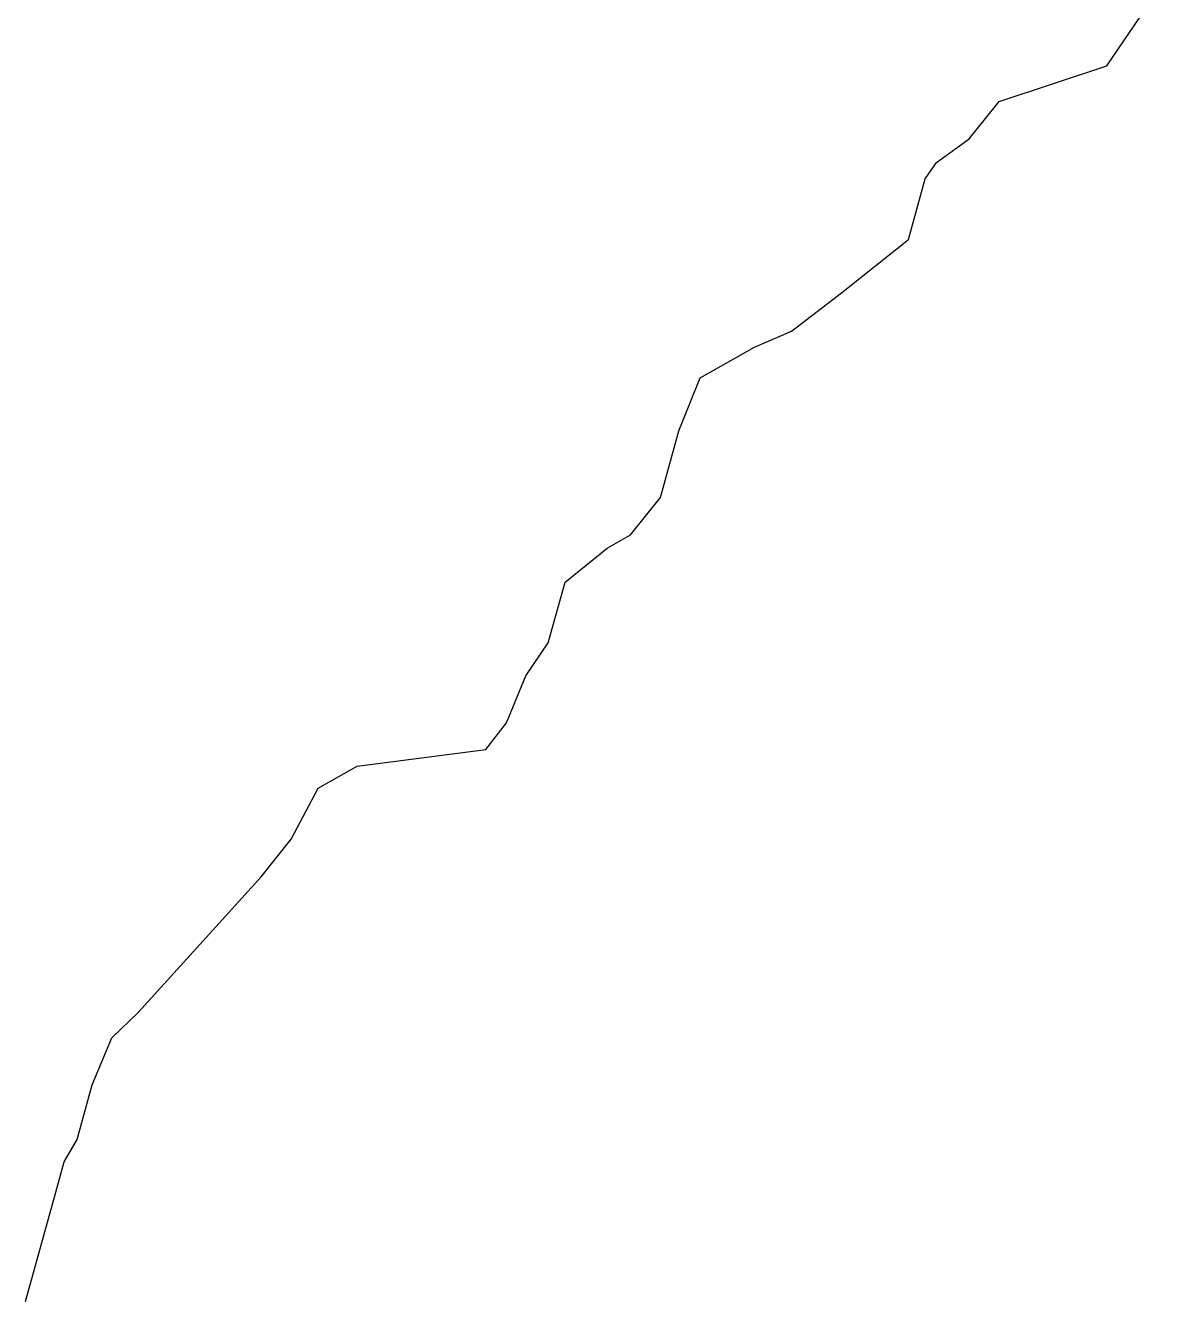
# Model space of a CAD drawing. Header units: metres. Extents: x 291974 to 293244, y 2020596 to 2023640.
# Drawn here: x 292517.3 to 292551.27, y 2022470.47 to 2022508.97 of the extents above; entities that cross this region are included whole.
import ezdxf

# ---------------------------------------------------------------- set-up
doc = ezdxf.new("R2010")
doc.units = ezdxf.units.M
doc.header["$MEASUREMENT"] = 0
doc.layers.add('LINE_WATER', color=4, linetype='Continuous')

msp = doc.modelspace()

# ---------------------------------------------------------------- linework, layer by layer
at = {"layer": 'LINE_WATER'}
for p, q in [((292549.932, 2022507.752), (292551.275, 2022509.746)), ((292546.677, 2022506.683), (292549.932, 2022507.752)), ((292545.772, 2022505.554), (292546.677, 2022506.683)), ((292544.785, 2022504.842), (292545.772, 2022505.554)), ((292544.45, 2022504.344), (292544.785, 2022504.842)), ((292543.942, 2022502.513), (292544.45, 2022504.344)), ((292541.918, 2022500.905), (292543.942, 2022502.513)), ((292540.412, 2022499.746), (292541.918, 2022500.905)), ((292539.293, 2022499.267), (292540.412, 2022499.746)), ((292537.655, 2022498.341), (292539.293, 2022499.267)), ((292537.015, 2022496.744), (292537.655, 2022498.341)), ((292536.457, 2022494.73), (292537.015, 2022496.744)), ((292535.552, 2022493.601), (292536.457, 2022494.73)), ((292534.85, 2022493.204), (292535.552, 2022493.601)), ((292533.578, 2022492.177), (292534.85, 2022493.204)), ((292533.071, 2022490.346), (292533.578, 2022492.177)), ((292532.4, 2022489.349), (292533.071, 2022490.346)), ((292531.81, 2022487.935), (292532.4, 2022489.349)), ((292531.19, 2022487.122), (292531.81, 2022487.935)), ((292527.303, 2022486.622), (292531.19, 2022487.122)), ((292526.133, 2022485.961), (292527.303, 2022486.622)), ((292525.31, 2022484.415), (292526.133, 2022485.961)), ((292524.405, 2022483.286), (292525.31, 2022484.415)), ((292520.703, 2022479.186), (292524.405, 2022483.286)), ((292519.9, 2022478.423), (292520.703, 2022479.186)), ((292519.31, 2022477.009), (292519.9, 2022478.423)), ((292518.853, 2022475.361), (292519.31, 2022477.009)), ((292518.467, 2022474.68), (292518.853, 2022475.361)), ((292518.213, 2022473.764), (292518.467, 2022474.68)), ((292517.299, 2022470.469), (292518.213, 2022473.764))]:
    msp.add_line(p, q, dxfattribs=at)

doc.saveas('drawing.dxf')
